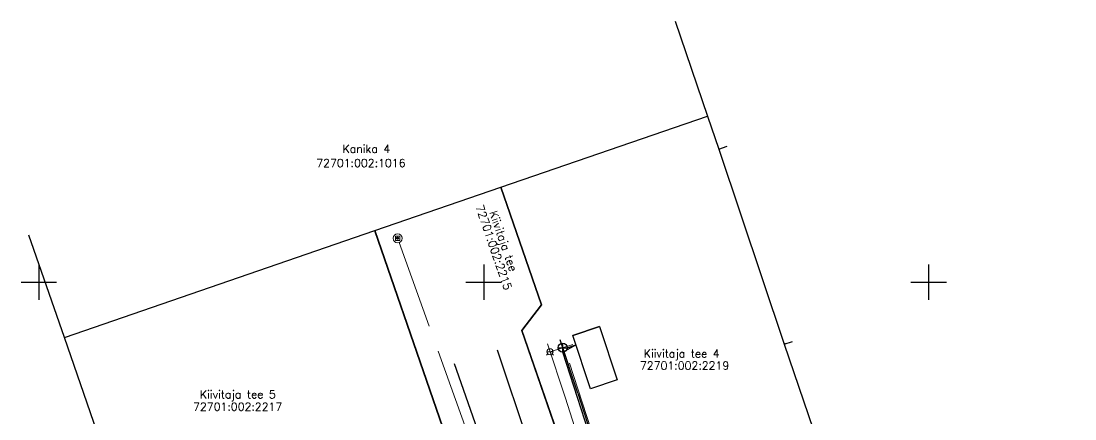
# Model space of a CAD drawing. Header units: metres. Extents: x 531237 to 6580596, y 532656 to 13161177.
# Drawn here: x 532598 to 532716.4, y 6580584.6 to 6580629.4 of the extents above; entities that cross this region are included whole.
import ezdxf
from ezdxf.enums import TextEntityAlignment as Align

# ---------------------------------------------------------------- set-up
doc = ezdxf.new("R2010")
doc.units = ezdxf.units.M
doc.linetypes.add('-D-', pattern=[26, 10, -1.5, -1.5, 10, -3])
doc.linetypes.add('KATASTRIPIIR', pattern=[0.02, 0.01, 0.01])
for name, color, linetype, lineweight in [('DKAEV', 3, 'Continuous', 13), ('DTRASS', 3, 'Continuous', 13), ('VKAEV', 7, 'Continuous', 13), ('VTRASS', 5, 'Continuous', 13)]:
    doc.layers.add(name, color=color, linetype=linetype, lineweight=lineweight)
for name, color, linetype in [('KKAEV', 7, 'Continuous'), ('KTRASS', 1, 'Continuous'), ('mootkorg', 7, 'Continuous'), ('mootmpunkt', 3, 'Continuous'), ('mootnr', 2, 'Continuous'), ('MPKAABEL', 4, 'Continuous'), ('PIIR', 32, 'Continuous'), ('TEE', 122, 'Continuous'), ('vork', 15, 'Continuous')]:
    doc.layers.add(name, color=color, linetype=linetype)
doc.styles.add('textstyle20', font='romans')
doc.styles.add('textstyle21', font='romans')
doc.styles.add('textstyle24', font='romans')
doc.styles.add('textstyle25', font='romans')
doc.styles.add('textstyle32', font='romans')
doc.styles.add('textstyle33', font='romans')
doc.styles.add('textstyle34', font='romans')
doc.styles.add('textstyle35', font='romans')
doc.styles.add('textstyle83', font='standard')
doc.styles.add('textstyle84', font='standard')
doc.styles.add('textstyle85', font='standard')
doc.styles.add('textstyle86', font='standard')

# ---------------------------------------------------------------- blocks, each defined once
blk = doc.blocks.new('VKORIS')
at = {"color": 0, "linetype": 'Continuous'}
for p, q in [((0, 4), (0, -4)), ((-4, 0), (4, 0))]:
    blk.add_line(p, q, dxfattribs=at)
blk = doc.blocks.new('DRKAEV')
at = {"color": 0, "linetype": 'Continuous'}
for p, q in [((-0.5, -0.5), (-0.5, 0.5)), ((-0.5, 0.5), (0.5, 0.5)), ((0.5, 0.5), (0.5, -0.5)), ((0.5, -0.5), (-0.5, -0.5))]:
    blk.add_line(p, q, dxfattribs=at)
blk.add_circle((0, 0), 1, dxfattribs=at)
blk = doc.blocks.new('KAKAEV')
at = {"color": 0, "linetype": 'Continuous'}
for p, q in [((-1, 0), (1, 0)), ((0, -1), (0, 1))]:
    blk.add_line(p, q, dxfattribs=at)
blk.add_circle((0, 0), 1, dxfattribs=at)
blk = doc.blocks.new('VESIIB')
at = {"color": 0, "linetype": 'Continuous'}
for p, q in [((-0.7, 0), (0.7, 0)), ((-0.49, -0.49), (-0.77, -0.77)), ((0.49, -0.49), (0.77, -0.77))]:
    blk.add_line(p, q, dxfattribs=at)
blk.add_circle((0, 0), 0.7, dxfattribs=at)

msp = doc.modelspace()

# ---------------------------------------------------------------- linework, layer by layer
for p, q in [((532663, 6580595), (532660, 6580594)), ((532660, 6580594), (532663, 6580595)), ((532663, 6580595), (532665, 6580589)), ((532662, 6580588), (532660, 6580594)), ((532665, 6580589), (532662, 6580588))]:
    msp.add_line(p, q)
at = {"layer": 'DTRASS'}
msp.add_line((532663.97, 6580577.66), (532659.63, 6580590.88), dxfattribs=at)
at = {"layer": 'DTRASS', "linetype": '-D-'}
msp.add_lwpolyline([(532640.5, 6580604.47), (532651.73, 6580573.16)], dxfattribs=at)
at = {"layer": 'KTRASS'}
for p, q in [((532660.58, 6580587.53), (532658.58, 6580593.53)), ((532659.38, 6580592.63), (532660.35, 6580592.95)), ((532660.58, 6580587.53), (532663.86, 6580577.33))]:
    msp.add_line(p, q, dxfattribs=at)
at = {"layer": 'mootmpunkt'}
for centre in [(532640.32, 6580604.96), (532640.33, 6580604.94)]:
    msp.add_circle(centre, 0.1, dxfattribs=at)
at = {"layer": 'MPKAABEL', "color": 4}
for p, q in [((532658.88, 6580592.13), (532660.35, 6580592.95)), ((532663.65, 6580577.37), (532658.88, 6580592.13))]:
    msp.add_line(p, q, dxfattribs=at)
at = {"layer": 'PIIR', "linetype": 'KATASTRIPIIR'}
msp.add_line((532671.53, 6580629.39), (532675.17, 6580618.7), dxfattribs=at)
at = {"layer": 'PIIR'}
for p, q in [((532676.42, 6580614.99), (532677.37, 6580615.31)), ((532683.77, 6580593.02), (532684.72, 6580593.34))]:
    msp.add_line(p, q, dxfattribs=at)
at = {"layer": 'PIIR', "linetype": 'KATASTRIPIIR'}
for points in [[(532651.94, 6580610.69), (532675.17, 6580618.69), (532676.42, 6580614.99), (532683.77, 6580593.02), (532691.39, 6580570.72), (532696.93, 6580554.34), (532677.48, 6580547.63), (532675.54, 6580553.3), (532669.27, 6580551.14), (532654.29, 6580594.58), (532656.5, 6580597.46)], [(532637.76, 6580605.81), (532652.66, 6580562.56), (532617.78, 6580550.54), (532602.87, 6580593.78), (532637.76, 6580605.81), (532637.76, 6580605.81)]]:
    msp.add_lwpolyline(points, close=True, dxfattribs=at)
for points in [[(532637.76, 6580605.81), (532651.94, 6580610.69), (532656.5, 6580597.46), (532654.29, 6580594.58), (532669.29, 6580551.15), (532675.53, 6580553.31), (532677.48, 6580547.63), (532671.25, 6580545.48), (532691.47, 6580486.82), (532696.48, 6580487.37), (532715.8, 6580498.51), (532716.45, 6580496.58), (532649.66, 6580458.06), (532648.89, 6580460.3), (532678.04, 6580476.73), (532681, 6580480.37), (532637.76, 6580605.8)], [(532602.87, 6580593.78), (532598.89, 6580605.29)]]:
    msp.add_lwpolyline(points, dxfattribs=at)
at = {"layer": 'PIIR', "linetype": 'Continuous'}
for p in [(532675.17, 6580618.7), (532602.87, 6580593.78), (532683.84, 6580593.07)]:
    msp.add_point(p, dxfattribs=at)
at = {"layer": 'TEE'}
for p, q in [((532657.94, 6580573.17), (532651.55, 6580592.37)), ((532653.28, 6580572.08), (532646.71, 6580590.82))]:
    msp.add_line(p, q, dxfattribs=at)
at = {"layer": 'VTRASS'}
for p, q in [((532659.15, 6580587.05), (532657.15, 6580593.05)), ((532660, 6580593), (532657.45, 6580592.15)), ((532659.15, 6580587.05), (532662.49, 6580576.67))]:
    msp.add_line(p, q, dxfattribs=at)

# ---------------------------------------------------------------- block references
at = {"layer": 'DKAEV', "xscale": 0.5, "yscale": 0.5}
msp.add_blockref('DRKAEV', (532640.33, 6580604.94), dxfattribs=at)
at = {"layer": 'KKAEV', "color": 1, "xscale": 0.5, "yscale": 0.5}
msp.add_blockref('KAKAEV', (532658.88, 6580592.63), dxfattribs=at)
at = {"layer": 'VKAEV', "color": 5, "xscale": 0.5, "yscale": 0.5}
msp.add_blockref('VESIIB', (532657.45, 6580592.17), dxfattribs=at)
at = {"layer": 'vork', "linetype": 'Continuous', "xscale": 0.5, "yscale": 0.5}
for p in [(532600, 6580600), (532650, 6580600), (532700, 6580600)]:
    msp.add_blockref('VKORIS', p, dxfattribs=at)

# ---------------------------------------------------------------- texts
at = {"layer": 'mootkorg'}
for s, style, p in [(' 26.77', 'textstyle84', (532640.32, 6580604.96)), (' 26.82', 'textstyle86', (532640.33, 6580604.94))]:
    msp.add_text(s, height=0.02, dxfattribs=dict(at, style=style)).set_placement(p, align=Align.TOP_LEFT)
at = {"layer": 'mootnr'}
for s, style, p in [(' 27', 'textstyle83', (532640.32, 6580604.96)), (' 28', 'textstyle85', (532640.33, 6580604.94))]:
    msp.add_text(s, height=0.02, dxfattribs=dict(at, style=style)).set_placement(p, align=Align.BOTTOM_LEFT)
at = {"layer": 'PIIR', "linetype": 'KATASTRIPIIR'}
for s, style, p in [('Kanika 4', 'textstyle20', (532634.13, 6580614.56)), ('72701:002:1016', 'textstyle21', (532631.18, 6580612.96)), ('Kiivitaja tee 4', 'textstyle32', (532667.99, 6580591.51)), ('72701:002:2219', 'textstyle33', (532667.56, 6580590.17)), ('Kiivitaja tee 5', 'textstyle24', (532618.1, 6580586.93)), ('72701:002:2217', 'textstyle25', (532617.33, 6580585.54))]:
    msp.add_text(s, height=0.9, dxfattribs=dict(at, style=style)).set_placement(p)
for s, style, p in [('72701:002:2215', 'textstyle35', (532649.07, 6580608.52)), ('Kiivitaja tee', 'textstyle34', (532650.62, 6580607.86))]:
    msp.add_text(s, height=0.9, rotation=289.0218, dxfattribs=dict(at, style=style)).set_placement(p)

doc.saveas('drawing.dxf')
